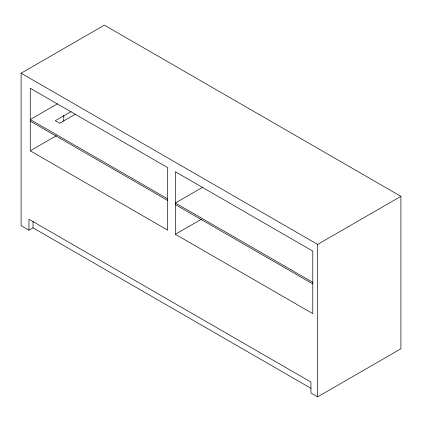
<?xml version="1.0" encoding="UTF-8"?>
<svg xmlns="http://www.w3.org/2000/svg" width="422" height="422" viewBox="0 0 422 422"><rect width="100%" height="100%" fill="white"/><g stroke="black" fill="none" stroke-linecap="round" stroke-linejoin="round"><path stroke-width="0.63" d="M28.96 230.196L21.1 225.659L21.1 73.217L104.371 25.141L400.9 196.341L400.9 348.783L317.629 396.859L310.93 392.993L310.93 382.047L28.96 219.25L28.96 230.196L33.021 227.848L310.998 388.34M57.519 103.801L30.257 119.542L167.687 198.889M71.081 111.582L55.287 120.703L59.687 123.245L75.48 114.125M30.257 150.812L167.687 230.159L167.687 167.618L30.257 88.272L30.257 150.812L56.384 135.726M202.618 187.278L175.357 203.019L312.786 282.36M175.357 234.284L312.786 313.63L312.786 251.095L175.357 171.749L175.357 234.284L201.484 219.203M21.1 73.217L317.629 244.417L400.9 196.341M175.357 204.58L312.786 283.927M30.257 121.109L167.687 200.45M317.629 244.417L317.629 396.859M63.769 115.322L63.769 121.135M33.021 221.413L33.021 227.848"/></g></svg>
